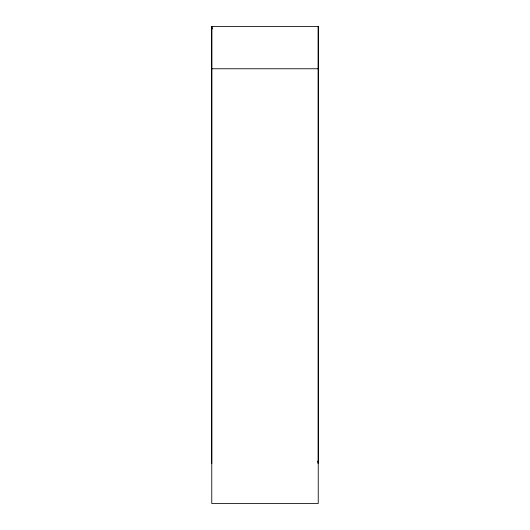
<?xml version="1.0" encoding="UTF-8"?>
<svg xmlns="http://www.w3.org/2000/svg" width="530" height="530" viewBox="0 0 530 530"><rect width="100%" height="100%" fill="white"/><g stroke="black" fill="none" stroke-linecap="round" stroke-linejoin="round"><path stroke-width="0.79" d="M211.761 463.571L211.761 26.5L318.238 26.5L318.238 503.5L211.761 503.5L211.761 26.5L212.344 28.912M318.238 26.5L318.238 463.571L317.656 461.16M211.761 68.761L318.238 68.761"/></g></svg>
